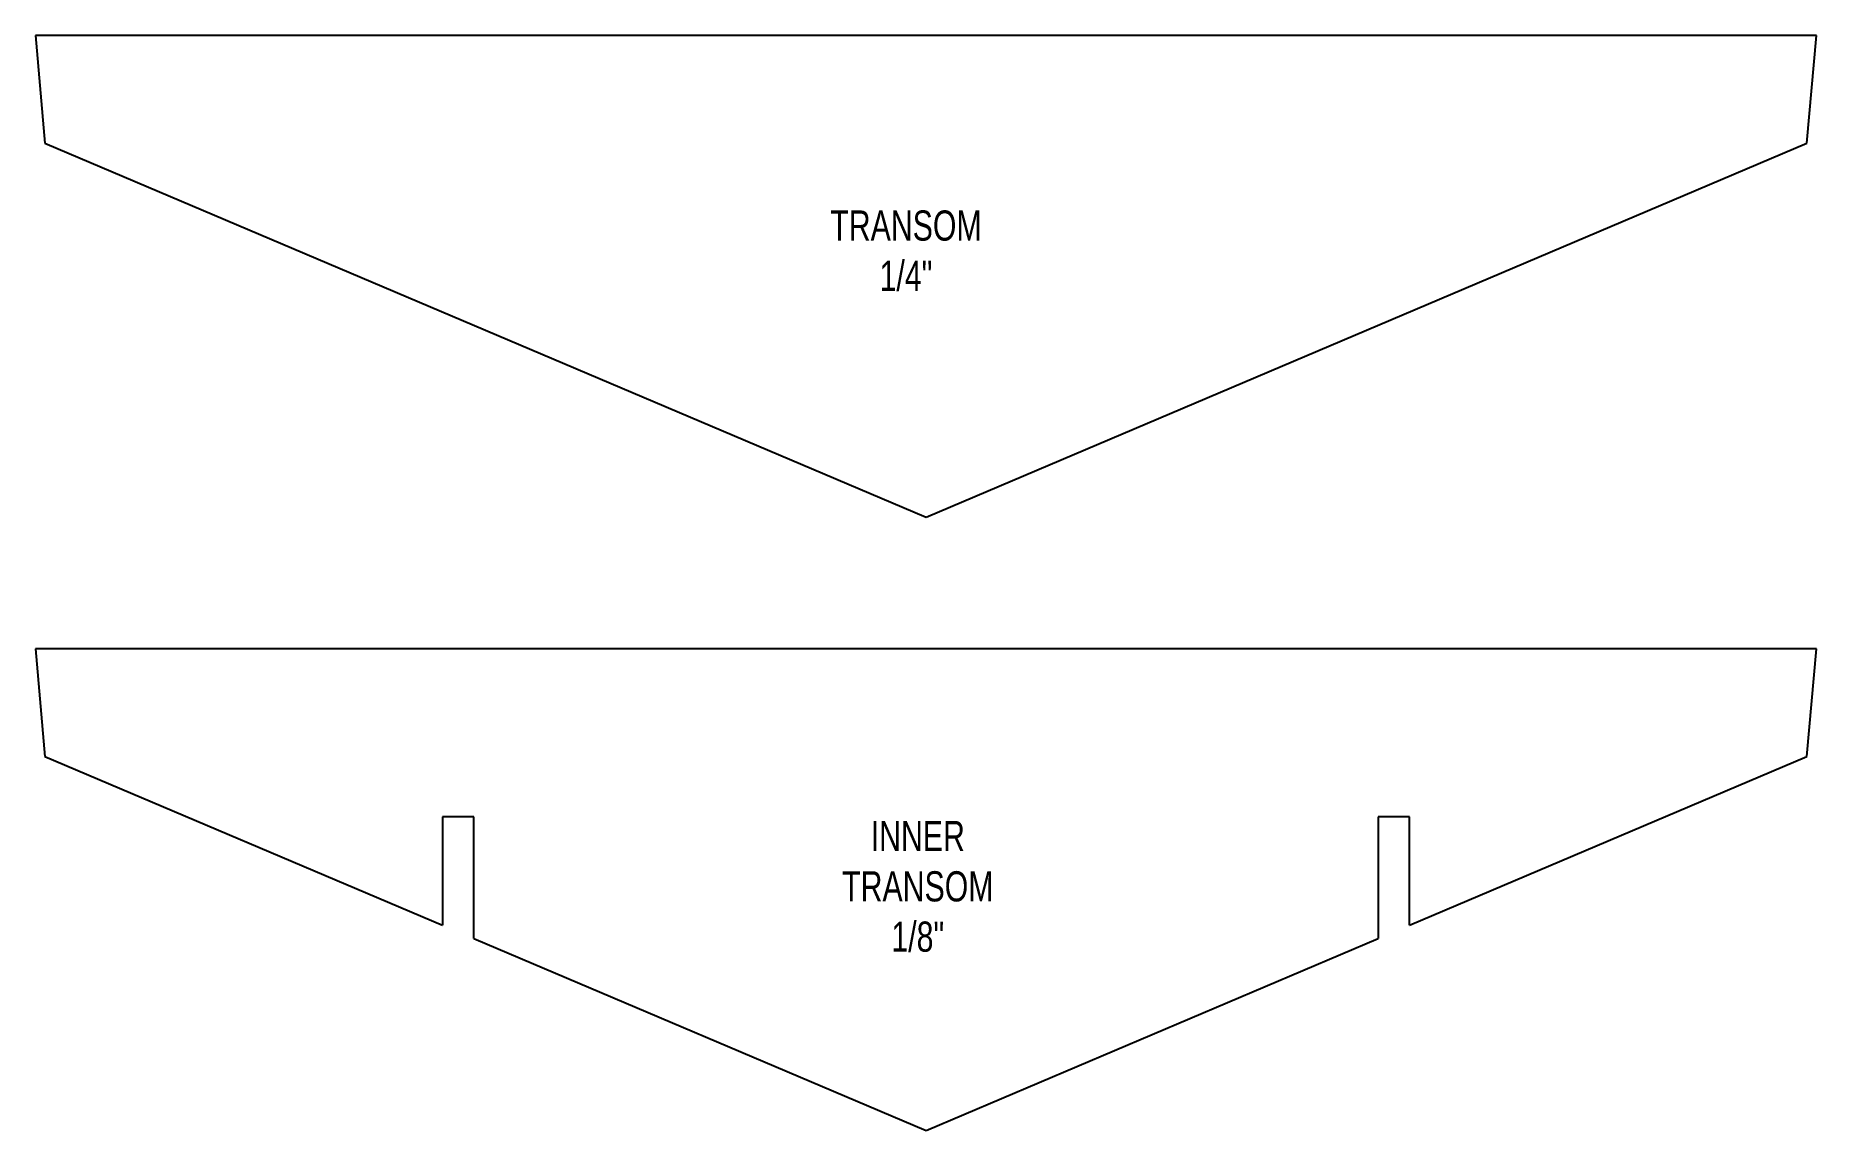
# Model space of a CAD drawing. Extents: x 1.1 to 15.8, y 1 to 10.
import ezdxf

# ---------------------------------------------------------------- set-up
doc = ezdxf.new("R2010")
doc.units = 0
doc.layers.get('0').update_dxf_attribs({"linetype": 'CONTINUOUS'})
doc.styles.add('SLDTEXTSTYLE0', font='txt', dxfattribs={"width": 0.75})

msp = doc.modelspace()

# ---------------------------------------------------------------- linework, layer by layer
at = {"color": 7, "linetype": 'CONTINUOUS'}
for p, q in [((15.825, 10.027), (1.076, 10.027)), ((1.076, 10.027), (1.154, 9.135)), ((15.747, 9.135), (15.825, 10.027)), ((1.154, 9.135), (8.451, 6.038)), ((8.451, 6.038), (15.747, 9.135)), ((15.825, 4.948), (1.076, 4.948)), ((1.076, 4.948), (1.154, 4.056)), ((15.747, 4.056), (15.825, 4.948)), ((1.154, 4.056), (4.446, 2.659)), ((12.456, 2.659), (15.747, 4.056)), ((4.706, 3.555), (4.446, 3.555)), ((4.446, 3.555), (4.446, 2.659)), ((4.706, 2.548), (4.706, 3.555)), ((12.456, 3.555), (12.196, 3.555)), ((12.196, 3.555), (12.196, 2.548)), ((12.456, 2.659), (12.456, 3.555)), ((4.706, 2.548), (8.451, 0.959)), ((8.451, 0.959), (12.196, 2.548))]:
    msp.add_line(p, q, dxfattribs=at)

# ---------------------------------------------------------------- texts
at = {"color": 7, "char_height": 0.25, "attachment_point": 2, "style": 'SLDTEXTSTYLE0'}
for s, insert in [('TRANSOM\\P1/4"', (8.285, 8.579)), ('INNER\\PTRANSOM\\P1/8"', (8.383, 3.522))]:
    msp.add_mtext(s, dxfattribs=dict(at, insert=insert))

doc.saveas('drawing.dxf')
